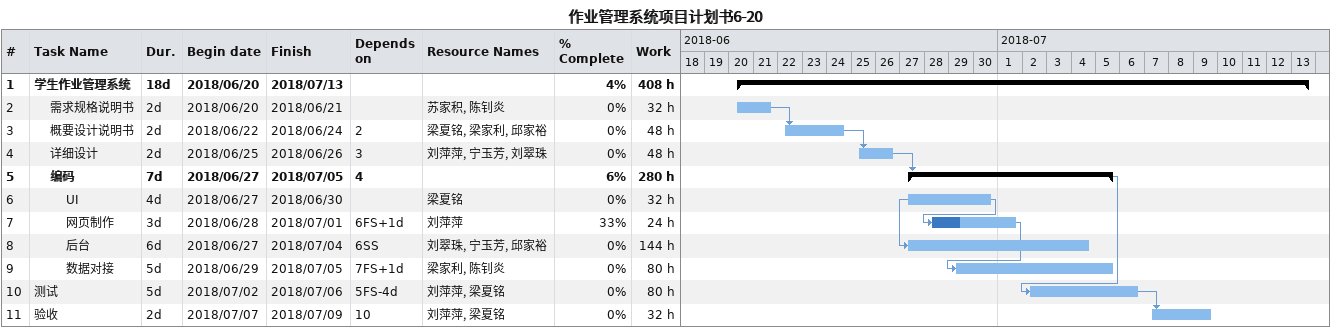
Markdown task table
作业管理系统项目计划书6-20

| ID | Level | Task | Duration | Start | Finish | Predecessors | Resources | % complete | Work (h) |
|---|---|---|---|---|---|---|---|---|---|
| 1 | 1 | **学生作业管理系统** | 18d | 2018-06-20 | 2018-07-13 |  |  | 4 | 408 |
| 2 | 2 | 需求规格说明书 | 2d | 2018-06-20 | 2018-06-21 |  | 苏家积, 陈钊炎 | 0 | 32 |
| 3 | 2 | 概要设计说明书 | 2d | 2018-06-22 | 2018-06-24 | 2 | 梁夏铭, 梁家利, 邱家裕 | 0 | 48 |
| 4 | 2 | 详细设计 | 2d | 2018-06-25 | 2018-06-26 | 3 | 刘萍萍, 宁玉芳, 刘翠珠 | 0 | 48 |
| 5 | 2 | **编码** | 7d | 2018-06-27 | 2018-07-05 | 4 |  | 6 | 280 |
| 6 | 3 | UI | 4d | 2018-06-27 | 2018-06-30 |  | 梁夏铭 | 0 | 32 |
| 7 | 3 | 网页制作 | 3d | 2018-06-28 | 2018-07-01 | 6FS+1d | 刘萍萍 | 33 | 24 |
| 8 | 3 | 后台 | 6d | 2018-06-27 | 2018-07-04 | 6SS | 刘翠珠, 宁玉芳, 邱家裕 | 0 | 144 |
| 9 | 3 | 数据对接 | 5d | 2018-06-29 | 2018-07-05 | 7FS+1d | 梁家利, 陈钊炎 | 0 | 80 |
| 10 | 1 | 测试 | 5d | 2018-07-02 | 2018-07-06 | 5FS-4d | 刘萍萍, 梁夏铭 | 0 | 80 |
| 11 | 1 | 验收 | 2d | 2018-07-07 | 2018-07-09 | 10 | 刘萍萍, 梁夏铭 | 0 | 32 |
